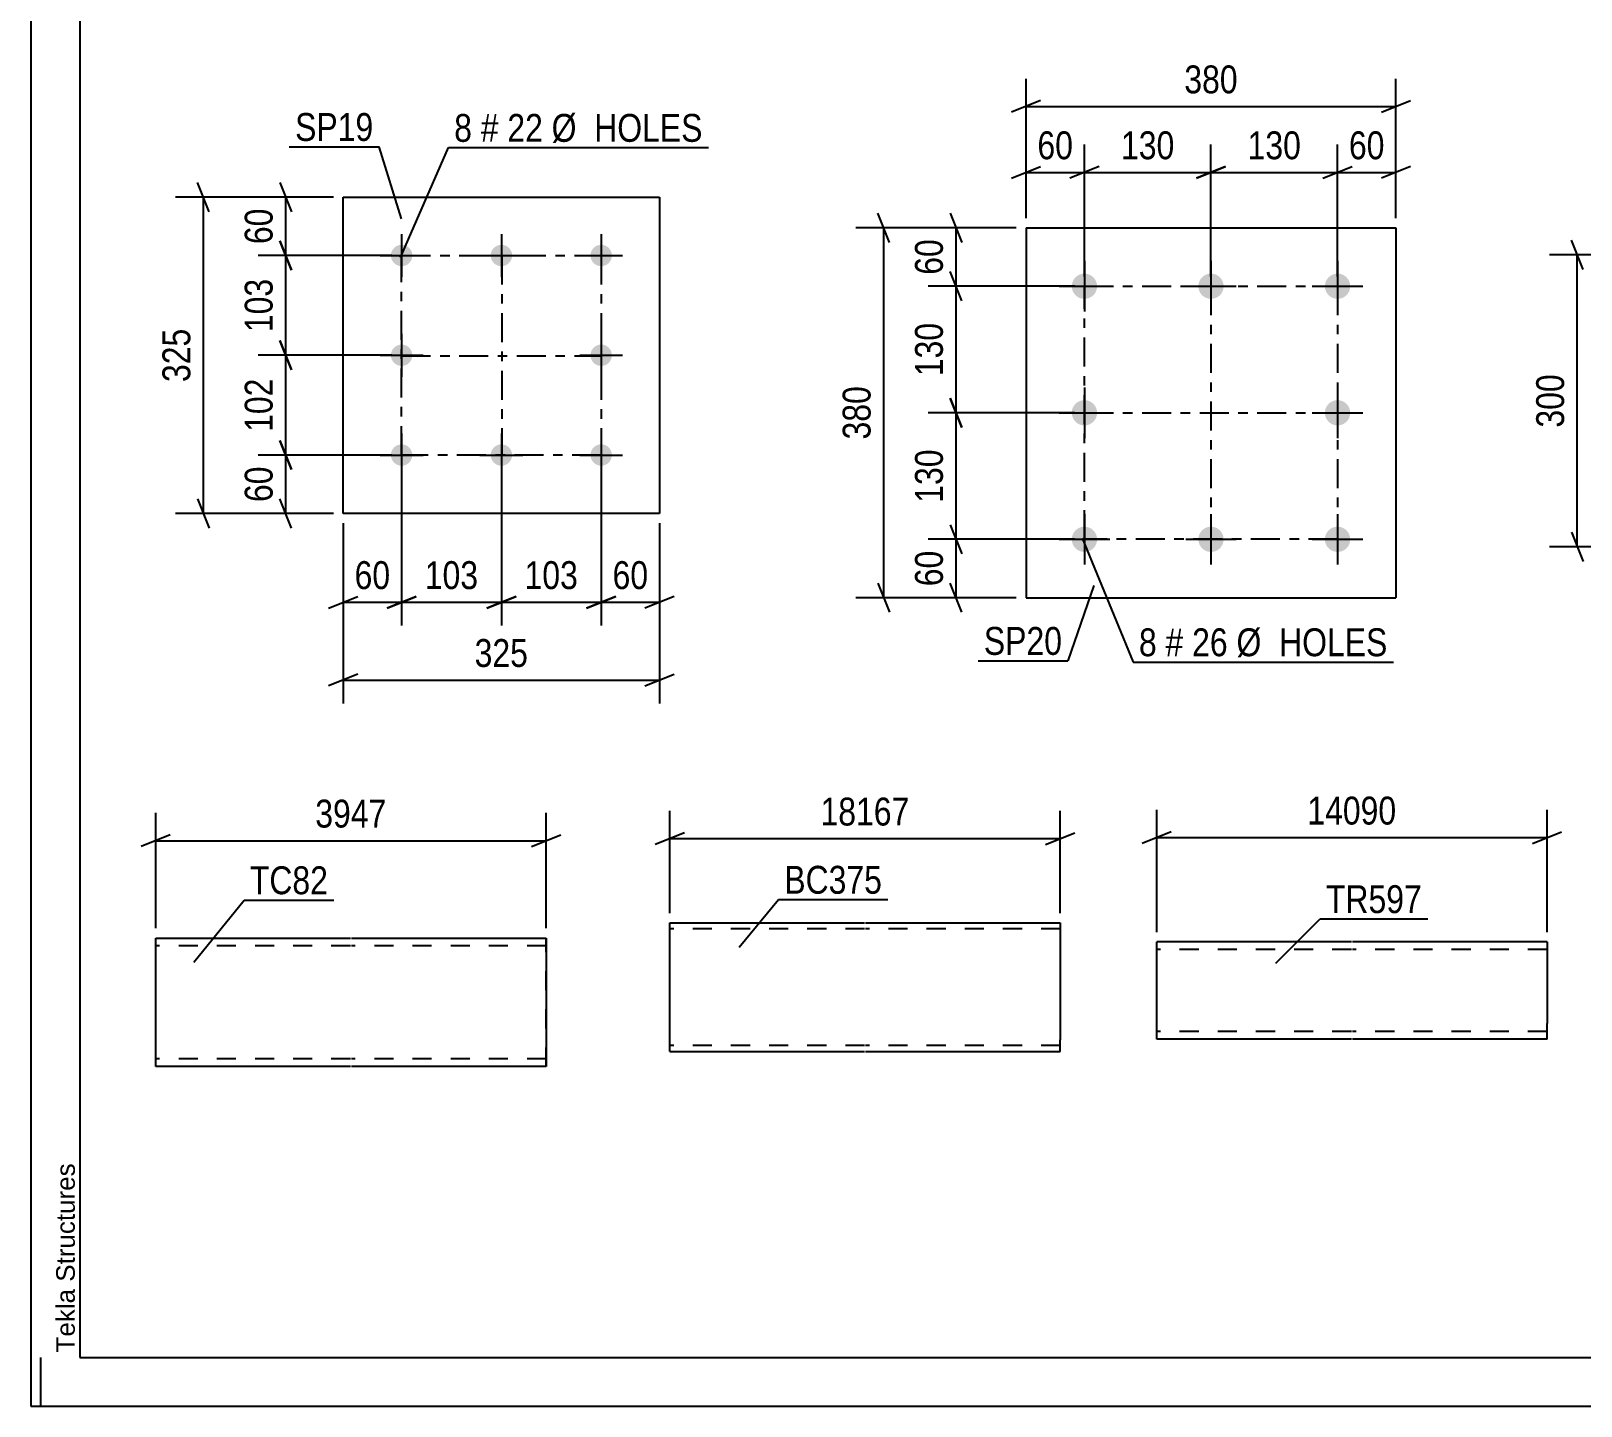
# Model space of a CAD drawing. Header units: millimetres. Extents: x 0 to 841, y 0 to 594.
# Drawn here: x 0 to 159.2, y 0 to 141.3 of the extents above; entities that cross this region are included whole.
import ezdxf

# ---------------------------------------------------------------- set-up
doc = ezdxf.new("R2010")
doc.units = ezdxf.units.MM
doc.linetypes.add('DXK_LINE_DOT2', pattern=[3.9198, 1.9599, -1.9599])
doc.linetypes.add('DXK_LINE_DOT3', pattern=[5.9187, 2.979, -0.9799, 0.9799, -0.9799])
doc.styles.add('Arial', font='ARIAL.TTF', dxfattribs={"height": 0.2})
doc.styles.add('Arial Narrow', font='ARIALN.TTF', dxfattribs={"height": 0.2})

# ---------------------------------------------------------------- blocks, each defined once
blk = doc.blocks.new('Unknown-318889060-1133')
at = {"color": 5, "linetype": 'Continuous'}
for p, q in [((0, 594), (0, 0)), ((5, 589), (5, 5)), ((1, 0), (1, 5)), ((5, 5), (836, 5)), ((0, 0), (841, 0))]:
    blk.add_line(p, q, dxfattribs=at)
at = {"color": 174, "linetype": 'Continuous', "style": 'Arial'}
blk.add_text('Tekla Structures', height=1.9102, rotation=90, dxfattribs=at).set_placement((4.5, 5.5))
blk = doc.blocks.new('Bolt-318889060-2939 - 2905')
at = {"linetype": 'Continuous'}
for points in [[(108.21, 116.34, -1), (108.21, 113.74, -1)], [(121.21, 116.34, -1), (121.21, 113.74, -1)], [(134.21, 116.34, -1), (134.21, 113.74, -1)], [(108.21, 103.34, -1), (108.21, 100.74, -1)], [(134.21, 103.34, -1), (134.21, 100.74, -1)], [(108.21, 90.34, -1), (108.21, 87.74, -1)], [(121.21, 90.34, -1), (121.21, 87.74, -1)], [(134.21, 90.34, -1), (134.21, 87.74, -1)]]:
    blk.add_hatch(color=1, dxfattribs=at).paths.add_polyline_path(points)
at = {"color": 1, "linetype": 'Continuous'}
for p, q in [((108.21, 117.64), (108.21, 112.44)), ((121.21, 117.64), (121.21, 112.44)), ((134.21, 117.64), (134.21, 112.44)), ((105.61, 115.04), (110.81, 115.04)), ((118.61, 115.04), (123.81, 115.04)), ((131.61, 115.04), (136.81, 115.04)), ((108.21, 104.64), (108.21, 99.44)), ((134.21, 104.64), (134.21, 99.44)), ((105.61, 102.04), (110.81, 102.04)), ((131.61, 102.04), (136.81, 102.04)), ((108.21, 91.64), (108.21, 86.44)), ((121.21, 91.64), (121.21, 86.44)), ((134.21, 91.64), (134.21, 86.44)), ((105.61, 89.04), (110.81, 89.04)), ((118.61, 89.04), (123.81, 89.04)), ((131.61, 89.04), (136.81, 89.04))]:
    blk.add_line(p, q, dxfattribs=at)
blk = doc.blocks.new('Part-318889060-2954 - 2905')
at = {"color": 2, "linetype": 'Continuous'}
for p, q in [((102.21, 121.04), (102.21, 83.04)), ((102.21, 121.04), (140.21, 121.04)), ((140.21, 121.04), (140.21, 83.04)), ((102.21, 83.04), (140.21, 83.04))]:
    blk.add_line(p, q, dxfattribs=at)
blk = doc.blocks.new('Part-318889060-1520 - 1513')
at = {"color": 2, "linetype": 'Continuous'}
for p, q in [((65.62, 49.63), (85.62, 49.63)), ((65.62, 37.63), (65.62, 49.63)), ((85.72, 49.63), (105.72, 49.63)), ((105.72, 49.63), (105.72, 49.53)), ((105.72, 49.53), (105.72, 48.88)), ((105.72, 48.88), (105.72, 37.63)), ((65.62, 36.78), (65.62, 37.63)), ((65.62, 36.52), (65.62, 36.78)), ((105.72, 36.43), (105.72, 37.63)), ((65.62, 36.43), (65.62, 36.52)), ((65.62, 36.43), (85.62, 36.43)), ((85.72, 36.43), (105.72, 36.43))]:
    blk.add_line(p, q, dxfattribs=at)
at = {"color": 7, "linetype": 'DXK_LINE_DOT2'}
for p, q in [((85.62, 49.03), (65.62, 49.03)), ((105.72, 49.03), (85.72, 49.03)), ((105.72, 49.27), (105.72, 48.88)), ((85.62, 37.03), (65.62, 37.03)), ((65.62, 36.43), (65.62, 36.78)), ((105.72, 37.03), (85.72, 37.03)), ((105.72, 36.52), (105.72, 36.78)), ((105.72, 36.43), (105.72, 36.52))]:
    blk.add_line(p, q, dxfattribs=at)
blk = doc.blocks.new('Bolt-318889060-3180 - 3141')
at = {"linetype": 'Continuous'}
for points in [[(38.07, 119.3, -1), (38.07, 117.1, -1)], [(48.32, 119.3, -1), (48.32, 117.1, -1)], [(58.57, 119.3, -1), (58.57, 117.1, -1)], [(38.07, 109.05, -1), (38.07, 106.85, -1)], [(58.57, 109.05, -1), (58.57, 106.85, -1)], [(38.07, 98.8, -1), (38.07, 96.6, -1)], [(48.32, 98.8, -1), (48.32, 96.6, -1)], [(58.57, 98.8, -1), (58.57, 96.6, -1)]]:
    blk.add_hatch(color=1, dxfattribs=at).paths.add_polyline_path(points)
at = {"color": 1, "linetype": 'Continuous'}
for p, q in [((38.07, 120.4), (38.07, 116)), ((48.32, 120.4), (48.32, 116)), ((58.57, 120.4), (58.57, 116)), ((35.87, 118.2), (40.27, 118.2)), ((46.12, 118.2), (50.52, 118.2)), ((56.37, 118.2), (60.77, 118.2)), ((38.07, 110.15), (38.07, 105.75)), ((58.57, 110.15), (58.57, 105.75)), ((35.87, 107.95), (40.27, 107.95)), ((56.37, 107.95), (60.77, 107.95)), ((38.07, 99.9), (38.07, 95.5)), ((48.32, 99.9), (48.32, 95.5)), ((58.57, 99.9), (58.57, 95.5)), ((35.87, 97.7), (40.27, 97.7)), ((46.12, 97.7), (50.52, 97.7)), ((56.37, 97.7), (60.77, 97.7))]:
    blk.add_line(p, q, dxfattribs=at)
blk = doc.blocks.new('Part-318889060-3147 - 3141')
at = {"color": 2, "linetype": 'Continuous'}
for p, q in [((32.07, 91.7), (32.07, 124.2)), ((32.07, 124.2), (64.57, 124.2)), ((64.57, 124.2), (64.57, 91.7)), ((64.57, 91.7), (32.07, 91.7))]:
    blk.add_line(p, q, dxfattribs=at)
blk = doc.blocks.new('Part-318889060-7320 - 7313')
at = {"color": 2, "linetype": 'Continuous'}
for p, q in [((135.63, 47.69), (115.63, 47.69)), ((115.63, 39.29), (115.63, 47.69)), ((155.73, 47.69), (135.73, 47.69)), ((155.73, 47.69), (155.73, 39.29)), ((115.63, 37.69), (115.63, 39.29)), ((155.73, 37.69), (155.73, 39.29)), ((135.63, 37.69), (115.63, 37.69)), ((155.73, 37.69), (135.73, 37.69))]:
    blk.add_line(p, q, dxfattribs=at)
at = {"color": 7, "linetype": 'DXK_LINE_DOT2'}
for p, q in [((135.63, 46.89), (115.63, 46.89)), ((155.73, 46.89), (135.73, 46.89)), ((115.63, 37.81), (115.63, 39.29)), ((115.63, 38.49), (115.63, 38.55)), ((135.63, 38.49), (115.63, 38.49)), ((155.73, 38.49), (135.73, 38.49)), ((155.73, 38.55), (155.73, 38.98)), ((155.73, 38.49), (155.73, 38.55))]:
    blk.add_line(p, q, dxfattribs=at)
blk = doc.blocks.new('Part-318889060-9010 - 9001')
at = {"color": 2, "linetype": 'Continuous'}
for p, q in [((12.81, 34.88), (12.81, 48.08)), ((12.81, 48.08), (32.81, 48.08)), ((32.91, 48.08), (52.91, 48.08)), ((52.91, 48.08), (52.91, 48.08)), ((52.91, 48.08), (52.91, 34.88)), ((32.81, 34.88), (12.81, 34.88)), ((52.91, 34.88), (32.91, 34.88)), ((52.91, 34.88), (52.91, 34.88))]:
    blk.add_line(p, q, dxfattribs=at)
at = {"color": 7, "linetype": 'DXK_LINE_DOT2'}
for p, q in [((52.91, 34.88), (52.91, 48.08)), ((32.81, 47.28), (12.81, 47.28)), ((52.91, 47.28), (32.91, 47.28)), ((52.91, 47.28), (52.91, 47.28)), ((32.81, 35.68), (12.81, 35.68)), ((52.91, 35.68), (32.91, 35.68)), ((52.91, 35.68), (52.91, 35.68)), ((12.81, 34.88), (12.81, 35))]:
    blk.add_line(p, q, dxfattribs=at)
blk = doc.blocks.new('Rectangle-318889060-3041 - 2905')
at = {"color": 1, "linetype": 'DXK_LINE_DOT3'}
blk.add_lwpolyline([(108.21, 115.04), (134.21, 115.04), (134.21, 89.04), (108.21, 89.04), (108.21, 115.04)], close=True, dxfattribs=at)
blk = doc.blocks.new('Rectangle-318889060-3267 - 3141')
at = {"color": 1, "linetype": 'DXK_LINE_DOT3'}
blk.add_lwpolyline([(38.07, 118.2), (58.57, 118.2), (58.57, 97.7), (38.07, 97.7), (38.07, 118.2)], close=True, dxfattribs=at)
blk = doc.blocks.new('Line-318889060-3034 - 2905')
at = {"color": 1, "linetype": 'DXK_LINE_DOT3'}
blk.add_line((121.21, 115.04), (121.21, 89.04), dxfattribs=at)
blk = doc.blocks.new('Line-318889060-3260 - 3141')
at = {"color": 1, "linetype": 'DXK_LINE_DOT3'}
blk.add_line((48.37, 118.2), (48.37, 97.7), dxfattribs=at)
blk = doc.blocks.new('Line-318889060-3027 - 2905')
at = {"color": 1, "linetype": 'DXK_LINE_DOT3'}
blk.add_line((108.21, 102.04), (134.21, 102.04), dxfattribs=at)
blk = doc.blocks.new('Line-318889060-3253 - 3141')
at = {"color": 1, "linetype": 'DXK_LINE_DOT3'}
blk.add_line((38.07, 107.9), (58.57, 107.9), dxfattribs=at)
blk = doc.blocks.new('StraightDimension-318889060-19499 - 2905')
at = {"color": 7, "linetype": 'Continuous'}
for p, q in [((121.21, 116.04), (121.21, 129.59)), ((134.21, 116.04), (134.21, 129.59)), ((122.71, 127.34), (119.71, 126.14)), ((121.21, 126.74), (134.21, 126.74)), ((132.71, 126.14), (135.71, 127.34))]:
    blk.add_line(p, q, dxfattribs=at)
at = {"color": 0}
blk.add_wipeout([(131.05, 127.49), (131.05, 131.69), (124.37, 131.69), (124.37, 127.49)], dxfattribs=at)
at = {"color": 3, "style": 'Arial Narrow'}
blk.add_text('130', height=2.863, dxfattribs=at).set_placement((124.97, 128.09))
blk = doc.blocks.new('StraightDimension-318889060-19521 - 2905')
at = {"color": 7, "linetype": 'Continuous'}
for p, q in [((95.62, 113.54), (94.42, 116.54)), ((107.21, 115.04), (92.17, 115.04)), ((95.02, 102.04), (95.02, 115.04)), ((94.42, 103.54), (95.62, 100.54)), ((107.21, 102.04), (92.17, 102.04))]:
    blk.add_line(p, q, dxfattribs=at)
at = {"color": 0}
blk.add_wipeout([(94.27, 111.89), (90.07, 111.89), (90.07, 105.2), (94.27, 105.2)], dxfattribs=at)
at = {"color": 3, "style": 'Arial Narrow'}
blk.add_text('130', height=2.863, rotation=90.0002, dxfattribs=at).set_placement((93.67, 105.8))
blk = doc.blocks.new('StraightDimension-318889060-2956 - 2905')
at = {"color": 7, "linetype": 'Continuous'}
for p, q in [((102.21, 122.04), (102.21, 136.36)), ((140.21, 122.04), (140.21, 136.36)), ((103.71, 134.11), (100.71, 132.91)), ((138.71, 132.91), (141.71, 134.11)), ((102.21, 133.51), (140.21, 133.51))]:
    blk.add_line(p, q, dxfattribs=at)
at = {"color": 0}
blk.add_wipeout([(124.55, 134.26), (124.55, 138.46), (117.87, 138.46), (117.87, 134.26)], dxfattribs=at)
at = {"color": 3, "style": 'Arial Narrow'}
blk.add_text('380', height=2.863, dxfattribs=at).set_placement((118.47, 134.86))
blk = doc.blocks.new('StraightDimension-318889060-2971 - 2905')
at = {"color": 7, "linetype": 'Continuous'}
for p, q in [((102.21, 122.04), (102.21, 129.59)), ((108.21, 116.04), (108.21, 129.59)), ((100.71, 126.14), (103.71, 127.34)), ((102.21, 126.74), (108.21, 126.74)), ((109.71, 127.34), (106.71, 126.14))]:
    blk.add_line(p, q, dxfattribs=at)
at = {"color": 0}
blk.add_wipeout([(107.64, 127.49), (107.64, 131.69), (102.78, 131.69), (102.78, 127.49)], dxfattribs=at)
at = {"color": 3, "style": 'Arial Narrow'}
blk.add_text('60', height=2.863, dxfattribs=at).set_placement((103.38, 128.09))
blk = doc.blocks.new('StraightDimension-318889060-2981 - 2905')
at = {"color": 7, "linetype": 'Continuous'}
for p, q in [((134.21, 116.04), (134.21, 129.59)), ((140.21, 122.04), (140.21, 129.59)), ((132.71, 126.14), (135.71, 127.34)), ((134.21, 126.74), (140.21, 126.74)), ((141.71, 127.34), (138.71, 126.14))]:
    blk.add_line(p, q, dxfattribs=at)
at = {"color": 0}
blk.add_wipeout([(139.64, 127.49), (139.64, 131.69), (134.78, 131.69), (134.78, 127.49)], dxfattribs=at)
at = {"color": 3, "style": 'Arial Narrow'}
blk.add_text('60', height=2.863, dxfattribs=at).set_placement((135.38, 128.09))
blk = doc.blocks.new('StraightDimension-318889060-2992 - 2905')
at = {"color": 7, "linetype": 'Continuous'}
for p, q in [((101.21, 121.04), (84.74, 121.04)), ((88.19, 119.54), (86.99, 122.54)), ((87.59, 83.04), (87.59, 121.04)), ((86.99, 84.54), (88.19, 81.54)), ((101.21, 83.04), (84.74, 83.04))]:
    blk.add_line(p, q, dxfattribs=at)
at = {"color": 0}
blk.add_wipeout([(86.84, 105.39), (82.64, 105.39), (82.64, 98.7), (86.84, 98.7)], dxfattribs=at)
at = {"color": 3, "style": 'Arial Narrow'}
blk.add_text('380', height=2.863, rotation=90.0002, dxfattribs=at).set_placement((86.24, 99.3))
blk = doc.blocks.new('StraightDimension-318889060-3007 - 2905')
at = {"color": 7, "linetype": 'Continuous'}
for p, q in [((94.42, 90.54), (95.62, 87.54)), ((107.21, 89.04), (92.17, 89.04)), ((95.02, 83.04), (95.02, 89.04)), ((95.62, 81.54), (94.42, 84.54)), ((101.21, 83.04), (92.17, 83.04))]:
    blk.add_line(p, q, dxfattribs=at)
at = {"color": 0}
blk.add_wipeout([(94.27, 88.47), (90.07, 88.47), (90.07, 83.62), (94.27, 83.62)], dxfattribs=at)
at = {"color": 3, "style": 'Arial Narrow'}
blk.add_text('60', height=2.863, rotation=90.0002, dxfattribs=at).set_placement((93.67, 84.22))
blk = doc.blocks.new('StraightDimension-318889060-3017 - 2905')
at = {"color": 7, "linetype": 'Continuous'}
for p, q in [((101.21, 121.04), (92.17, 121.04)), ((94.42, 122.54), (95.62, 119.54)), ((95.02, 115.04), (95.02, 121.04)), ((95.62, 113.54), (94.42, 116.54)), ((107.21, 115.04), (92.17, 115.04))]:
    blk.add_line(p, q, dxfattribs=at)
at = {"color": 0}
blk.add_wipeout([(94.27, 120.47), (90.07, 120.47), (90.07, 115.62), (94.27, 115.62)], dxfattribs=at)
at = {"color": 3, "style": 'Arial Narrow'}
blk.add_text('60', height=2.863, rotation=90.0002, dxfattribs=at).set_placement((93.67, 116.22))
blk = doc.blocks.new('StraightDimension-318889060-19497 - 2905')
at = {"color": 7, "linetype": 'Continuous'}
for p, q in [((108.21, 116.04), (108.21, 129.59)), ((121.21, 116.04), (121.21, 129.59)), ((109.71, 127.34), (106.71, 126.14)), ((108.21, 126.74), (121.21, 126.74)), ((119.71, 126.14), (122.71, 127.34))]:
    blk.add_line(p, q, dxfattribs=at)
at = {"color": 0}
blk.add_wipeout([(118.05, 127.49), (118.05, 131.69), (111.37, 131.69), (111.37, 127.49)], dxfattribs=at)
at = {"color": 3, "style": 'Arial Narrow'}
blk.add_text('130', height=2.863, dxfattribs=at).set_placement((111.97, 128.09))
blk = doc.blocks.new('StraightDimension-318889060-19519 - 2905')
at = {"color": 7, "linetype": 'Continuous'}
for p, q in [((95.62, 100.54), (94.42, 103.54)), ((107.21, 102.04), (92.17, 102.04)), ((95.02, 89.04), (95.02, 102.04)), ((94.42, 90.54), (95.62, 87.54)), ((107.21, 89.04), (92.17, 89.04))]:
    blk.add_line(p, q, dxfattribs=at)
at = {"color": 0}
blk.add_wipeout([(94.27, 98.89), (90.07, 98.89), (90.07, 92.2), (94.27, 92.2)], dxfattribs=at)
at = {"color": 3, "style": 'Arial Narrow'}
blk.add_text('130', height=2.863, rotation=90.0002, dxfattribs=at).set_placement((93.67, 92.8))
blk = doc.blocks.new('StraightDimension-318889060-15048 - 1513')
at = {"color": 7, "linetype": 'Continuous'}
for p, q in [((65.62, 50.63), (65.62, 61.14)), ((105.72, 50.63), (105.72, 61.14)), ((67.12, 58.89), (64.12, 57.69)), ((65.62, 58.29), (105.72, 58.29)), ((104.22, 57.69), (107.22, 58.89))]:
    blk.add_line(p, q, dxfattribs=at)
at = {"color": 0}
blk.add_wipeout([(90.84, 59.04), (90.84, 63.24), (80.5, 63.24), (80.5, 59.04)], dxfattribs=at)
at = {"color": 3, "style": 'Arial Narrow'}
blk.add_text('18167', height=2.863, dxfattribs=at).set_placement((81.1, 59.64))
blk = doc.blocks.new('StraightDimension-318889060-3196 - 3141')
at = {"color": 7, "linetype": 'Continuous'}
for p, q in [((25.57, 99.2), (26.77, 96.2)), ((37.07, 97.7), (23.32, 97.7)), ((26.17, 91.7), (26.17, 97.7)), ((26.77, 90.2), (25.57, 93.2)), ((31.07, 91.7), (23.32, 91.7))]:
    blk.add_line(p, q, dxfattribs=at)
at = {"color": 0}
blk.add_wipeout([(25.42, 97.13), (21.22, 97.13), (21.22, 92.27), (25.42, 92.27)], dxfattribs=at)
at = {"color": 3, "style": 'Arial Narrow'}
blk.add_text('60', height=2.863, rotation=90.0002, dxfattribs=at).set_placement((24.82, 92.87))
blk = doc.blocks.new('StraightDimension-318889060-3207 - 3141')
at = {"color": 7, "linetype": 'Continuous'}
for p, q in [((32.07, 90.7), (32.07, 72.18)), ((64.57, 90.7), (64.57, 72.18)), ((33.57, 75.18), (30.57, 73.98)), ((63.07, 73.98), (66.07, 75.18)), ((32.07, 74.58), (64.57, 74.58))]:
    blk.add_line(p, q, dxfattribs=at)
at = {"color": 0}
blk.add_wipeout([(51.66, 75.33), (51.66, 79.53), (44.97, 79.53), (44.97, 75.33)], dxfattribs=at)
at = {"color": 3, "style": 'Arial Narrow'}
blk.add_text('325', height=2.863, dxfattribs=at).set_placement((45.57, 75.93))
blk = doc.blocks.new('StraightDimension-318889060-3186 - 3141')
at = {"color": 7, "linetype": 'Continuous'}
for p, q in [((31.07, 124.2), (23.32, 124.2)), ((25.57, 125.7), (26.77, 122.7)), ((26.17, 118.2), (26.17, 124.2)), ((26.77, 116.7), (25.57, 119.7)), ((37.07, 118.2), (23.32, 118.2))]:
    blk.add_line(p, q, dxfattribs=at)
at = {"color": 0}
blk.add_wipeout([(25.42, 123.63), (21.22, 123.63), (21.22, 118.77), (25.42, 118.77)], dxfattribs=at)
at = {"color": 3, "style": 'Arial Narrow'}
blk.add_text('60', height=2.863, rotation=90.0002, dxfattribs=at).set_placement((24.82, 119.37))
blk = doc.blocks.new('StraightDimension-318889060-3222 - 3141')
at = {"color": 7, "linetype": 'Continuous'}
for p, q in [((58.57, 96.7), (58.57, 80.18)), ((64.57, 90.7), (64.57, 80.18)), ((57.07, 81.98), (60.07, 83.18)), ((66.07, 83.18), (63.07, 81.98)), ((58.57, 82.58), (64.57, 82.58))]:
    blk.add_line(p, q, dxfattribs=at)
at = {"color": 0}
blk.add_wipeout([(63.99, 83.33), (63.99, 87.53), (59.14, 87.53), (59.14, 83.33)], dxfattribs=at)
at = {"color": 3, "style": 'Arial Narrow'}
blk.add_text('60', height=2.863, dxfattribs=at).set_placement((59.74, 83.93))
blk = doc.blocks.new('StraightDimension-318889060-3232 - 3141')
at = {"color": 7, "linetype": 'Continuous'}
for p, q in [((38.07, 96.7), (38.07, 80.18)), ((32.07, 90.7), (32.07, 80.18)), ((30.57, 81.98), (33.57, 83.18)), ((39.57, 83.18), (36.57, 81.98)), ((32.07, 82.58), (38.07, 82.58))]:
    blk.add_line(p, q, dxfattribs=at)
at = {"color": 0}
blk.add_wipeout([(37.49, 83.33), (37.49, 87.53), (32.64, 87.53), (32.64, 83.33)], dxfattribs=at)
at = {"color": 3, "style": 'Arial Narrow'}
blk.add_text('60', height=2.863, dxfattribs=at).set_placement((33.24, 83.93))
blk = doc.blocks.new('StraightDimension-318889060-3243 - 3141')
at = {"color": 7, "linetype": 'Continuous'}
for p, q in [((31.07, 124.2), (14.86, 124.2)), ((18.31, 122.7), (17.11, 125.7)), ((17.71, 91.7), (17.71, 124.2)), ((17.11, 93.2), (18.31, 90.2)), ((31.07, 91.7), (14.86, 91.7))]:
    blk.add_line(p, q, dxfattribs=at)
at = {"color": 0}
blk.add_wipeout([(16.96, 111.29), (12.76, 111.29), (12.76, 104.6), (16.96, 104.6)], dxfattribs=at)
at = {"color": 3, "style": 'Arial Narrow'}
blk.add_text('325', height=2.863, rotation=90.0002, dxfattribs=at).set_placement((16.36, 105.2))
blk = doc.blocks.new('StraightDimension-318889060-19559 - 3141')
at = {"color": 7, "linetype": 'Continuous'}
for p, q in [((25.57, 109.45), (26.77, 106.45)), ((37.07, 107.95), (23.32, 107.95)), ((26.17, 97.7), (26.17, 107.95)), ((26.77, 96.2), (25.57, 99.2)), ((37.07, 97.7), (23.32, 97.7))]:
    blk.add_line(p, q, dxfattribs=at)
at = {"color": 0}
blk.add_wipeout([(25.42, 106.16), (21.22, 106.16), (21.22, 99.48), (25.42, 99.48)], dxfattribs=at)
at = {"color": 3, "style": 'Arial Narrow'}
blk.add_text('102', height=2.863, rotation=90.0002, dxfattribs=at).set_placement((24.82, 100.08))
blk = doc.blocks.new('StraightDimension-318889060-19561 - 3141')
at = {"color": 7, "linetype": 'Continuous'}
for p, q in [((25.57, 119.7), (26.77, 116.7)), ((37.07, 118.2), (23.32, 118.2)), ((26.17, 107.95), (26.17, 118.2)), ((26.77, 106.45), (25.57, 109.45)), ((37.07, 107.95), (23.32, 107.95))]:
    blk.add_line(p, q, dxfattribs=at)
at = {"color": 0}
blk.add_wipeout([(25.42, 116.41), (21.22, 116.41), (21.22, 109.73), (25.42, 109.73)], dxfattribs=at)
at = {"color": 3, "style": 'Arial Narrow'}
blk.add_text('103', height=2.863, rotation=90.0002, dxfattribs=at).set_placement((24.82, 110.33))
blk = doc.blocks.new('StraightDimension-318889060-19581 - 3141')
at = {"color": 7, "linetype": 'Continuous'}
for p, q in [((38.07, 96.7), (38.07, 80.18)), ((48.32, 96.7), (48.32, 80.18)), ((36.57, 81.98), (39.57, 83.18)), ((49.82, 83.18), (46.82, 81.98)), ((38.07, 82.58), (48.32, 82.58))]:
    blk.add_line(p, q, dxfattribs=at)
at = {"color": 0}
blk.add_wipeout([(46.53, 83.33), (46.53, 87.53), (39.85, 87.53), (39.85, 83.33)], dxfattribs=at)
at = {"color": 3, "style": 'Arial Narrow'}
blk.add_text('103', height=2.863, dxfattribs=at).set_placement((40.45, 83.93))
blk = doc.blocks.new('StraightDimension-318889060-19583 - 3141')
at = {"color": 7, "linetype": 'Continuous'}
for p, q in [((48.32, 96.7), (48.32, 80.18)), ((58.57, 96.7), (58.57, 80.18)), ((46.82, 81.98), (49.82, 83.18)), ((60.07, 83.18), (57.07, 81.98)), ((48.32, 82.58), (58.57, 82.58))]:
    blk.add_line(p, q, dxfattribs=at)
at = {"color": 0}
blk.add_wipeout([(56.78, 83.33), (56.78, 87.53), (50.1, 87.53), (50.1, 83.33)], dxfattribs=at)
at = {"color": 3, "style": 'Arial Narrow'}
blk.add_text('103', height=2.863, dxfattribs=at).set_placement((50.7, 83.93))
blk = doc.blocks.new('StraightDimension-318889060-7323 - 7313')
at = {"color": 7, "linetype": 'Continuous'}
for p, q in [((115.63, 48.69), (115.63, 61.24)), ((155.73, 48.69), (155.73, 61.24)), ((117.13, 58.99), (114.13, 57.79)), ((154.23, 57.79), (157.23, 58.99)), ((115.63, 58.39), (155.73, 58.39))]:
    blk.add_line(p, q, dxfattribs=at)
at = {"color": 0}
blk.add_wipeout([(140.85, 59.14), (140.85, 63.34), (130.51, 63.34), (130.51, 59.14)], dxfattribs=at)
at = {"color": 3, "style": 'Arial Narrow'}
blk.add_text('14090', height=2.863, dxfattribs=at).set_placement((131.11, 59.74))
blk = doc.blocks.new('StraightDimension-318889060-7757 - 7668')
at = {"color": 7, "linetype": 'Continuous'}
for p, q in [((159.43, 116.76), (158.23, 119.76)), ((175.35, 118.26), (155.98, 118.26)), ((158.83, 88.26), (158.83, 118.26)), ((158.23, 89.76), (159.43, 86.76)), ((175.35, 88.26), (155.98, 88.26))]:
    blk.add_line(p, q, dxfattribs=at)
at = {"color": 0}
blk.add_wipeout([(158.08, 106.6), (153.88, 106.6), (153.88, 99.92), (158.08, 99.92)], dxfattribs=at)
at = {"color": 3, "style": 'Arial Narrow'}
blk.add_text('300', height=2.863, rotation=90.0002, dxfattribs=at).set_placement((157.48, 100.52))
blk = doc.blocks.new('StraightDimension-318889060-9013 - 9001')
at = {"color": 7, "linetype": 'Continuous'}
for p, q in [((12.81, 49.08), (12.81, 60.93)), ((52.91, 49.08), (52.91, 60.93)), ((14.31, 58.68), (11.31, 57.48)), ((12.81, 58.08), (52.91, 58.08)), ((51.41, 57.48), (54.41, 58.68))]:
    blk.add_line(p, q, dxfattribs=at)
at = {"color": 0}
blk.add_wipeout([(37.11, 58.83), (37.11, 63.03), (28.6, 63.03), (28.6, 58.83)], dxfattribs=at)
at = {"color": 3, "style": 'Arial Narrow'}
blk.add_text('3947', height=2.863, dxfattribs=at).set_placement((29.2, 59.43))
blk = doc.blocks.new('Mark-318889060-2935 - 2905')
at = {"color": 0}
for points in [[(115.64, 77.03), (115.64, 80.03), (113.81, 80.03), (113.81, 77.03)], [(118.37, 77.03), (118.37, 80.03), (116.54, 80.03), (116.54, 77.03)], [(122.93, 77.03), (122.93, 80.03), (119.27, 80.03), (119.27, 77.03)], [(139.35, 77.03), (139.35, 80.03), (123.83, 80.03), (123.83, 77.03)]]:
    blk.add_wipeout(points, dxfattribs=at)
for points in [[(115.64, 77.03), (115.64, 80.03), (113.81, 80.03), (113.81, 77.03)], [(118.37, 77.03), (118.37, 80.03), (116.54, 80.03), (116.54, 77.03)], [(122.93, 77.03), (122.93, 80.03), (119.27, 80.03), (119.27, 77.03)], [(139.35, 77.03), (139.35, 80.03), (123.83, 80.03), (123.83, 77.03)]]:
    blk.add_wipeout(points, dxfattribs=at)
at = {"color": 7, "linetype": 'Continuous'}
for p, q in [((107.98, 89.15), (113.21, 76.43)), ((113.21, 76.43), (139.95, 76.43))]:
    blk.add_line(p, q, dxfattribs=at)
at = {"color": 3, "style": 'Arial Narrow'}
for s, height, p in [('8', 2.86, (113.81, 77.03)), ('#', 2.86, (116.54, 77.03)), ('26', 2.863, (119.27, 77.03)), ('Ø  HOLES', 2.863, (123.83, 77.03))]:
    blk.add_text(s, height=height, dxfattribs=at).set_placement(p)
blk = doc.blocks.new('Mark-318889060-2950 - 2905')
at = {"color": 0}
blk.add_wipeout([(105.92, 77.17), (105.92, 80.17), (97.88, 80.17), (97.88, 77.17)], dxfattribs=at)
blk.add_wipeout([(105.92, 77.17), (105.92, 80.17), (97.88, 80.17), (97.88, 77.17)], dxfattribs=at)
at = {"color": 30, "linetype": 'Continuous'}
for p in [(109.19, 84.31), (97.28, 76.57)]:
    blk.add_line(p, (106.52, 76.57), dxfattribs=at)
at = {"color": 3, "style": 'Arial Narrow'}
blk.add_text('SP20', height=2.863, dxfattribs=at).set_placement((97.88, 77.17))
blk = doc.blocks.new('Mark-318889060-1516 - 1513')
at = {"color": 0}
blk.add_wipeout([(87.42, 52.63), (87.42, 55.63), (77.38, 55.63), (77.38, 52.63)], dxfattribs=at)
blk.add_wipeout([(87.42, 52.63), (87.42, 55.63), (77.38, 55.63), (77.38, 52.63)], dxfattribs=at)
at = {"color": 30, "linetype": 'Continuous'}
for p, q in [((72.76, 47.15), (76.78, 52.03)), ((76.78, 52.03), (88.02, 52.03))]:
    blk.add_line(p, q, dxfattribs=at)
at = {"color": 3, "style": 'Arial Narrow'}
blk.add_text('BC375', height=2.863, dxfattribs=at).set_placement((77.38, 52.63))
blk = doc.blocks.new('Mark-318889060-3143 - 3141')
at = {"color": 0}
blk.add_wipeout([(35.17, 129.97), (35.17, 132.97), (27.13, 132.97), (27.13, 129.97)], dxfattribs=at)
blk.add_wipeout([(35.17, 129.97), (35.17, 132.97), (27.13, 132.97), (27.13, 129.97)], dxfattribs=at)
at = {"color": 30, "linetype": 'Continuous'}
for p in [(26.53, 129.37), (38.06, 121.95)]:
    blk.add_line(p, (35.77, 129.37), dxfattribs=at)
at = {"color": 3, "style": 'Arial Narrow'}
blk.add_text('SP19', height=2.863, dxfattribs=at).set_placement((27.13, 129.97))
blk = doc.blocks.new('Mark-318889060-3176 - 3141')
at = {"color": 0}
for points in [[(45.3, 129.88), (45.3, 132.88), (43.47, 132.88), (43.47, 129.88)], [(48.03, 129.88), (48.03, 132.88), (46.2, 132.88), (46.2, 129.88)], [(52.58, 129.88), (52.58, 132.88), (48.93, 132.88), (48.93, 129.88)], [(69.01, 129.88), (69.01, 132.88), (53.48, 132.88), (53.48, 129.88)]]:
    blk.add_wipeout(points, dxfattribs=at)
for points in [[(45.3, 129.88), (45.3, 132.88), (43.47, 132.88), (43.47, 129.88)], [(48.03, 129.88), (48.03, 132.88), (46.2, 132.88), (46.2, 129.88)], [(52.58, 129.88), (52.58, 132.88), (48.93, 132.88), (48.93, 129.88)], [(69.01, 129.88), (69.01, 132.88), (53.48, 132.88), (53.48, 129.88)]]:
    blk.add_wipeout(points, dxfattribs=at)
at = {"color": 7, "linetype": 'Continuous'}
for p, q in [((37.97, 118.01), (42.87, 129.28)), ((42.87, 129.28), (69.61, 129.28))]:
    blk.add_line(p, q, dxfattribs=at)
at = {"color": 3, "style": 'Arial Narrow'}
for s, height, p in [('8', 2.86, (43.47, 129.88)), ('#', 2.86, (46.2, 129.88)), ('22', 2.863, (48.93, 129.88)), ('Ø  HOLES', 2.863, (53.48, 129.88))]:
    blk.add_text(s, height=height, dxfattribs=at).set_placement(p)
blk = doc.blocks.new('Mark-318889060-7316 - 7313')
at = {"color": 0}
blk.add_wipeout([(142.89, 50.64), (142.89, 53.64), (133.02, 53.64), (133.02, 50.64)], dxfattribs=at)
blk.add_wipeout([(142.89, 50.64), (142.89, 53.64), (133.02, 53.64), (133.02, 50.64)], dxfattribs=at)
at = {"color": 30, "linetype": 'Continuous'}
for p, q in [((127.88, 45.48), (132.42, 50.04)), ((132.42, 50.04), (143.49, 50.04))]:
    blk.add_line(p, q, dxfattribs=at)
at = {"color": 3, "style": 'Arial Narrow'}
blk.add_text('TR597', height=2.863, dxfattribs=at).set_placement((133.02, 50.64))
blk = doc.blocks.new('Mark-318889060-9006 - 9001')
at = {"color": 0}
blk.add_wipeout([(30.52, 52.58), (30.52, 55.58), (22.48, 55.58), (22.48, 52.58)], dxfattribs=at)
blk.add_wipeout([(30.52, 52.58), (30.52, 55.58), (22.48, 55.58), (22.48, 52.58)], dxfattribs=at)
at = {"color": 30, "linetype": 'Continuous'}
for p, q in [((16.72, 45.61), (21.88, 51.98)), ((21.88, 51.98), (31.12, 51.98))]:
    blk.add_line(p, q, dxfattribs=at)
at = {"color": 3, "style": 'Arial Narrow'}
blk.add_text('TC82', height=2.863, dxfattribs=at).set_placement((22.48, 52.58))

msp = doc.modelspace()

# ---------------------------------------------------------------- block references
for name in ['Unknown-318889060-1133', 'Part-318889060-3147 - 3141', 'Part-318889060-2954 - 2905', 'Bolt-318889060-3180 - 3141', 'Rectangle-318889060-3267 - 3141', 'Line-318889060-3260 - 3141', 'Bolt-318889060-2939 - 2905', 'Rectangle-318889060-3041 - 2905', 'Line-318889060-3034 - 2905', 'Line-318889060-3253 - 3141', 'Line-318889060-3027 - 2905', 'Part-318889060-1520 - 1513', 'Part-318889060-9010 - 9001', 'Part-318889060-7320 - 7313']:
    msp.add_blockref(name, (0, 0))

# ---------------------------------------------------------------- next in the draw order: block references
for name in ['StraightDimension-318889060-19499 - 2905', 'StraightDimension-318889060-3186 - 3141', 'StraightDimension-318889060-7757 - 7668', 'StraightDimension-318889060-19521 - 2905', 'StraightDimension-318889060-3196 - 3141', 'StraightDimension-318889060-9013 - 9001', 'StraightDimension-318889060-15048 - 1513', 'StraightDimension-318889060-7323 - 7313']:
    msp.add_blockref(name, (0, 0))

# ---------------------------------------------------------------- next in the draw order: block references
for name in ['StraightDimension-318889060-2956 - 2905', 'StraightDimension-318889060-3207 - 3141', 'Mark-318889060-9006 - 9001', 'Mark-318889060-1516 - 1513', 'Mark-318889060-7316 - 7313']:
    msp.add_blockref(name, (0, 0))

# ---------------------------------------------------------------- next in the draw order: block references
for name in ['StraightDimension-318889060-2971 - 2905', 'StraightDimension-318889060-2981 - 2905', 'StraightDimension-318889060-3232 - 3141', 'StraightDimension-318889060-3222 - 3141']:
    msp.add_blockref(name, (0, 0))

# ---------------------------------------------------------------- next in the draw order: block references
for name in ['StraightDimension-318889060-3243 - 3141', 'StraightDimension-318889060-2992 - 2905']:
    msp.add_blockref(name, (0, 0))

# ---------------------------------------------------------------- next in the draw order: block references
for name in ['Mark-318889060-3143 - 3141', 'StraightDimension-318889060-3017 - 2905', 'StraightDimension-318889060-19559 - 3141', 'StraightDimension-318889060-3007 - 2905']:
    msp.add_blockref(name, (0, 0))

# ---------------------------------------------------------------- next in the draw order: block references
for name in ['Mark-318889060-3176 - 3141', 'StraightDimension-318889060-19497 - 2905', 'StraightDimension-318889060-19561 - 3141', 'StraightDimension-318889060-19519 - 2905', 'StraightDimension-318889060-19581 - 3141']:
    msp.add_blockref(name, (0, 0))

# ---------------------------------------------------------------- next in the draw order: block references
for name in ['StraightDimension-318889060-19583 - 3141', 'Mark-318889060-2935 - 2905']:
    msp.add_blockref(name, (0, 0))

# ---------------------------------------------------------------- next in the draw order: block references
msp.add_blockref('Mark-318889060-2950 - 2905', (0, 0))

doc.saveas('drawing.dxf')
